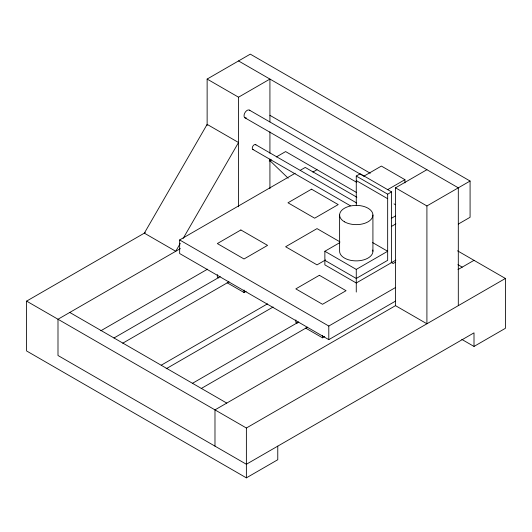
<?xml version="1.0" encoding="UTF-8"?>
<svg xmlns="http://www.w3.org/2000/svg" width="532" height="532" viewBox="0 0 532 532"><rect width="100%" height="100%" fill="white"/><g stroke="black" fill="none" stroke-linecap="round" stroke-linejoin="round"><path stroke-width="0.8" d="M180.282 243.403L175.733 251.27L144.338 233.149L207.134 124.382L238.529 142.51L183.168 238.396M207.134 125.532L207.134 79.069L250.299 54.144L470.082 181.033L470.082 217.282L458.305 224.078M207.134 79.069L238.529 97.196L269.923 79.069L269.923 121.914M277.771 446.135L277.771 459.728L246.376 477.856L26.6 350.967L26.6 301.119L145.276 232.604M269.212 161.05L271.353 159.813M276.347 156.933L285.624 151.573L356.447 192.464M395.535 301.105L328.796 339.642L179.656 253.538L179.656 239.945L295.2 173.239M300.221 170.34L305.248 167.434L356.872 197.239M180.361 248.604L57.995 319.247L57.995 355.502L246.376 464.263L474.005 332.846L474.005 346.438L461.796 339.389M312.863 172.102L317.019 169.701M356.267 205.232L356.267 176.045L360.191 173.778L391.585 191.906L391.585 262.602M364.114 176.045L381.384 166.077L404.932 179.67L404.932 182.915M100.854 330.758L207.56 269.152M113.974 337.993L220.228 276.653M387.662 189.638L404.932 179.67M122.726 343.2L228.973 281.854M214.981 446.135L214.981 409.879L395.509 305.654L395.509 187.829L426.91 169.701M356.267 176.045L387.662 194.173L391.585 191.906M227.164 282.778L244.022 292.514L246.163 291.277M395.868 260.128L356.267 282.991L324.866 264.87L324.866 251.27L339.855 242.619M391.259 218.379L395.575 215.886M325.584 259.922L317.019 264.87L285.624 246.742L317.019 228.614L339.855 241.794M391.585 226.346L395.868 223.872M395.509 187.829L426.91 205.957L470.082 181.033M161.236 365.198L267.483 303.858M166.164 368.762L273.129 307.004M324.866 251.27L356.267 269.398L387.662 251.27L372.679 242.619M395.296 262.269L393.155 263.506L391.047 262.289M192.464 383.313L298.718 321.966M201.216 388.513L307.463 327.173M179.656 239.945L328.796 326.043L395.535 287.513M305.661 328.098L322.512 337.827L324.653 336.59M457.992 269.578L474.005 260.334M26.6 301.119L246.376 428.007L505.4 278.462L505.4 328.31L474.005 346.438M238.529 60.941L458.305 187.829L458.305 305.654M269.923 115.318L370.279 173.259M249.382 110.117L364.074 176.331M356.267 180.574L387.662 198.702M244.939 117.805L356.766 182.37M394.039 203.889L395.476 204.714M457.513 250.818L505.4 278.462M255.613 144.638L356.686 202.991M457.926 264.65L462.228 267.13M252.84 149.445L350.329 205.731M324.866 260.334L356.267 278.462L387.662 260.334L387.662 194.173M395.509 305.654L426.91 323.782L426.91 205.957M218.738 277.917L217.335 277.106L217.335 274.612M297.228 323.23L295.825 322.419L295.825 319.925M69.772 312.45L226.752 403.083M269.923 160.637L288.171 178.2M372.919 215.014L372.919 251.27M356.267 269.398L356.267 292.055M339.615 215.014L339.615 251.27A16.652 9.616 0 0 0 357.358 260.866A16.652 9.616 0 0 0 372.772 250.02M328.796 326.043L328.796 339.642M322.512 335.333L322.512 337.827M269.923 131.803L269.923 153.223M269.923 158.988L269.923 188.654M246.376 428.007L246.376 477.856M244.022 290.02L244.022 292.514M238.529 97.196L238.529 206.782M253.717 149.525A2.773 1.603 -60 0 1 252.667 146.559A2.773 1.603 -60 0 1 255.925 144.93M246.349 117.931A4.442 2.56 -60 0 1 244.673 113.19A4.442 2.56 -60 0 1 249.88 110.576M240.883 229.97L217.335 243.57L244.022 258.978L267.569 245.378L240.883 229.97M311.526 189.186L287.978 202.785L314.665 218.193L338.212 204.594L311.526 189.186M319.373 275.29L295.825 288.883L322.512 304.291L346.059 290.698L319.373 275.29M344.49 221.817A16.652 9.616 0 0 0 372.347 217.508A16.652 9.616 0 0 0 351.958 205.731A16.652 9.616 0 0 0 344.49 221.817"/></g></svg>
